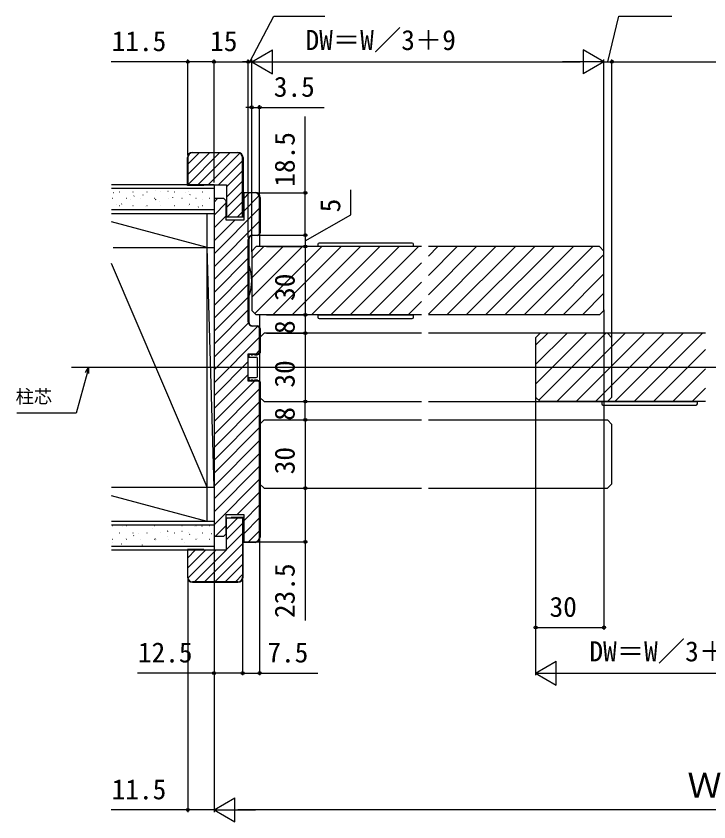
# Model space of a CAD drawing. Units: millimetres, scale not verified. Extents: x -525 to 525, y -783 to 780.
# Drawn here: x -122.7 to 181.1, y 105.9 to 459.1 of the extents above; entities that cross this region are included whole.
import ezdxf
from ezdxf.enums import TextEntityAlignment as Align

# ---------------------------------------------------------------- set-up
doc = ezdxf.new("R2010")
doc.units = ezdxf.units.MM
doc.header["$LTSCALE"] = 4
for name, color, linetype in [('0-4_YKK_12', 2, 'Continuous'), ('0-5_YKK_13', 4, 'Continuous'), ('0-7_YKK_D', 6, 'Continuous'), ('0-9_YSS_K', 3, 'Continuous'), ('0-A_YSS_KE', 3, 'Continuous')]:
    doc.layers.add(name, color=color, linetype=linetype)
doc.styles.add('ＭＳ ゴシック', font='')
doc.styles.get('ＭＳ ゴシック').set_extended_font_data('MS Gothic')

msp = doc.modelspace()

# ---------------------------------------------------------------- linework, layer by layer
at = {"layer": '0-4_YKK_12'}
for p, q in [((-15.861, 364.148), (-15.861, 358.148)), ((-19.361, 356.148), (-17.361, 358.148)), ((-19.361, 352.832), (-14.045, 358.148)), ((-19.361, 344.346), (-5.559, 358.148)), ((-19.361, 335.861), (2.926, 358.148)), ((-17.975, 328.762), (11.411, 358.148)), ((55.139, 358.148), (-17.361, 358.148)), ((-10.103, 328.148), (19.897, 358.148)), ((-1.618, 328.148), (28.382, 358.148)), ((6.867, 328.148), (36.867, 358.148)), ((15.352, 328.148), (45.352, 358.148)), ((23.838, 328.148), (53.838, 358.148)), ((133.138, 358.148), (58.139, 358.148)), ((58.139, 353.964), (62.323, 358.148)), ((58.139, 345.479), (70.808, 358.148)), ((58.139, 336.993), (79.294, 358.148)), ((58.139, 328.508), (87.779, 358.148)), ((66.264, 328.148), (96.264, 358.148)), ((74.749, 328.148), (104.749, 358.148)), ((83.235, 328.148), (113.235, 358.148)), ((91.72, 328.148), (121.72, 358.148)), ((100.205, 328.148), (130.205, 358.148)), ((133.138, 358.148), (135.138, 356.148)), ((-19.361, 356.148), (-19.361, 330.148)), ((108.69, 328.148), (135.138, 354.596)), ((135.138, 330.148), (135.138, 356.148)), ((32.323, 328.148), (55.139, 350.964)), ((117.176, 328.148), (135.138, 346.11)), ((40.808, 328.148), (55.139, 342.479)), ((125.661, 328.148), (135.138, 337.625)), ((49.294, 328.148), (55.139, 333.993)), ((-17.361, 328.148), (-19.361, 330.148)), ((133.138, 328.148), (135.138, 330.148)), ((55.139, 328.148), (-17.361, 328.148)), ((-15.861, 328.148), (-15.861, 322.148)), ((133.138, 328.148), (58.139, 328.148)), ((136.638, 320.148), (58.139, 320.148)), ((105.139, 318.148), (107.139, 320.148)), ((105.139, 314.832), (110.455, 320.148)), ((105.139, 306.346), (118.941, 320.148)), ((105.139, 297.861), (127.426, 320.148)), ((105.139, 318.148), (105.139, 292.148)), ((106.525, 290.762), (135.911, 320.148)), ((179.639, 320.148), (107.139, 320.148)), ((114.397, 290.148), (144.397, 320.148)), ((122.882, 290.148), (152.882, 320.148)), ((131.367, 290.148), (161.367, 320.148)), ((139.852, 290.148), (169.852, 320.148)), ((148.338, 290.148), (178.338, 320.148)), ((156.823, 290.148), (179.639, 312.964)), ((468.221, 305.148), (-98.379, 305.148)), ((165.308, 290.148), (179.639, 304.479)), ((173.794, 290.148), (179.639, 295.993)), ((107.139, 290.148), (105.139, 292.148)), ((179.639, 290.148), (107.139, 290.148)), ((-15.861, 280.148), (-13.861, 282.148)), ((-15.861, 280.148), (-15.861, 254.148)), ((-13.861, 282.148), (55.139, 282.148)), ((58.139, 282.148), (136.638, 282.148)), ((136.638, 282.148), (138.638, 280.148)), ((138.638, 254.148), (138.638, 280.148)), ((-13.861, 252.148), (-15.861, 254.148)), ((-13.861, 252.148), (55.139, 252.148)), ((58.139, 252.148), (136.638, 252.148)), ((136.638, 252.148), (138.638, 254.148))]:
    msp.add_line(p, q, dxfattribs=at)
for points in [[(55.139, 320.148), (-13.861, 320.148), (-15.861, 318.148), (-15.861, 292.148), (-13.861, 290.148), (55.139, 290.148)], [(58.139, 290.148), (136.638, 290.148), (138.638, 292.148), (138.638, 318.148), (136.638, 320.148)]]:
    msp.add_lwpolyline(points, dxfattribs=at)
at = {"layer": '0-5_YKK_13'}
for p, q in [((9.702, 359.179), (9.639, 358.148)), ((51.639, 358.148), (9.639, 358.148)), ((51.077, 359.648), (10.201, 359.648)), ((51.639, 358.148), (51.576, 359.179)), ((-20.861, 349.548), (-20.581, 349.548)), ((-20.861, 349.548), (-20.861, 336.748)), ((-20.581, 336.748), (-20.861, 336.748)), ((9.639, 328.148), (9.702, 327.117)), ((9.639, 328.148), (51.639, 328.148)), ((10.201, 326.648), (51.077, 326.648)), ((51.576, 327.117), (51.639, 328.148)), ((-20.561, 310.648), (-19.561, 311.148)), ((-19.561, 310.648), (-19.561, 311.148)), ((-19.061, 310.648), (-18.061, 311.148)), ((-18.061, 310.648), (-18.061, 311.148)), ((-16.861, 310.898), (-15.861, 310.898)), ((-16.861, 310.648), (-16.861, 310.898)), ((-15.861, 310.898), (-15.861, 299.398)), ((-20.561, 310.648), (-20.561, 309.648)), ((-20.561, 309.648), (-17.361, 309.648)), ((-19.561, 310.648), (-19.061, 310.648)), ((-18.061, 310.648), (-16.861, 310.648)), ((-16.861, 301.148), (-16.861, 309.148)), ((-20.561, 300.648), (-17.361, 300.648)), ((-20.561, 300.648), (-20.561, 299.648)), ((-20.561, 299.648), (-19.561, 299.148)), ((-19.561, 299.148), (-19.561, 299.648)), ((-19.561, 299.648), (-19.061, 299.648)), ((-19.061, 299.648), (-18.061, 299.148)), ((-18.061, 299.148), (-18.061, 299.648)), ((-18.061, 299.648), (-16.861, 299.648)), ((-16.861, 299.398), (-16.861, 299.648)), ((-16.861, 299.398), (-15.861, 299.398)), ((134.139, 290.148), (134.202, 289.117)), ((134.139, 290.148), (176.139, 290.148)), ((176.076, 289.117), (176.139, 290.148)), ((134.701, 288.648), (175.577, 288.648))]:
    msp.add_line(p, q, dxfattribs=at)
for centre, radius, start, end in [((10.201, 359.148), 0.5, 90, 176.5), ((51.077, 359.148), 0.5, 3.5, 90), ((-20.581, 349.248), 0.3, 17.1558, 90), ((-40.341, 343.148), 20.98, 342.8442, 17.1558), ((-20.581, 337.048), 0.3, 270, 342.8442), ((10.201, 327.148), 0.5, 183.5, 270), ((51.077, 327.148), 0.5, 270, 356.5), ((-17.361, 309.148), 0.5, 0, 90), ((-17.361, 301.148), 0.5, 270, 0), ((134.701, 289.148), 0.5, 183.5, 270), ((175.577, 289.148), 0.5, 270, 356.5)]:
    msp.add_arc(centre, radius, start, end, dxfattribs=at)
at = {"layer": '0-7_YKK_D'}
for p, q in [((-19.361, 439.147), (-10.268, 444.397)), ((-10.268, 433.897), (-10.268, 444.397)), ((135.139, 439.147), (126.046, 444.397)), ((126.046, 444.397), (126.046, 433.897)), ((-47.361, 398.148), (-47.361, 440.147)), ((-35.861, 399.148), (-35.861, 440.147)), ((-35.861, 386.148), (-35.861, 440.147)), ((-35.861, 439.147), (-20.861, 439.147)), ((-20.861, 439.147), (-23.411, 439.147)), ((-20.861, 362.148), (-20.861, 440.147)), ((-20.861, 362.148), (-20.861, 440.147)), ((-20.861, 439.147), (-19.361, 439.147)), ((-20.861, 439.147), (-19.361, 439.147)), ((-19.361, 355.848), (-19.361, 440.147)), ((-19.361, 355.848), (-19.361, 440.147)), ((-19.361, 439.147), (-16.811, 439.147)), ((-19.361, 439.147), (-10.268, 433.897)), ((-19.361, 439.147), (-1.174, 439.147)), ((-8.861, 439.147), (124.639, 439.147)), ((135.139, 439.147), (116.952, 439.147)), ((135.139, 439.147), (126.046, 433.897)), ((135.139, 439.147), (132.589, 439.147)), ((135.139, 355.848), (135.139, 440.147)), ((135.139, 355.848), (135.139, 440.147)), ((135.139, 439.147), (138.639, 439.147)), ((135.139, 439.147), (138.639, 439.147)), ((138.639, 317.848), (138.639, 440.147)), ((138.639, 317.848), (138.639, 440.147)), ((138.639, 439.147), (141.189, 439.147)), ((138.639, 439.147), (380.639, 439.147)), ((-19.361, 419.147), (-21.911, 419.147)), ((-19.361, 355.848), (-19.361, 420.147)), ((-19.361, 419.147), (-15.861, 419.147)), ((-15.861, 380.648), (-15.861, 420.147)), ((-15.861, 419.147), (12.466, 419.147)), ((-16.861, 381.648), (5.139, 381.648)), ((-15.861, 363.148), (5.139, 363.148)), ((-15.861, 363.148), (5.139, 363.148)), ((4.139, 363.148), (4.139, 358.148)), ((-12.861, 358.148), (5.139, 358.148)), ((-12.861, 358.148), (5.139, 358.148)), ((4.139, 358.148), (4.139, 328.148)), ((135.139, 330.448), (135.139, 190.147)), ((-12.861, 328.148), (5.139, 328.148)), ((-12.861, 328.148), (5.139, 328.148)), ((4.139, 328.148), (4.139, 320.148)), ((-12.861, 320.148), (5.139, 320.148)), ((-12.861, 320.148), (5.139, 320.148)), ((4.139, 320.148), (4.139, 290.148)), ((-12.861, 290.148), (5.139, 290.148)), ((-12.861, 290.148), (5.139, 290.148)), ((4.139, 282.148), (4.139, 290.148)), ((105.139, 292.448), (105.139, 170.147)), ((105.139, 292.448), (105.139, 190.147)), ((-12.861, 282.148), (5.139, 282.148)), ((-12.861, 282.148), (5.139, 282.148)), ((4.139, 282.148), (4.139, 252.148)), ((-12.861, 252.148), (5.139, 252.148)), ((-12.861, 252.148), (5.139, 252.148)), ((-15.861, 229.648), (-15.861, 170.147)), ((-16.861, 228.648), (5.139, 228.648)), ((-35.861, 225.648), (-35.861, 110.147)), ((-35.861, 225.648), (-35.861, 110.147)), ((-35.861, 225.648), (-35.861, 170.147)), ((-47.361, 212.148), (-47.361, 110.147)), ((-23.361, 212.148), (-23.361, 170.147)), ((-23.361, 212.148), (-23.361, 170.147)), ((105.139, 191.147), (135.139, 191.147)), ((105.139, 171.147), (114.232, 176.397)), ((114.232, 165.897), (114.232, 176.397)), ((105.139, 171.147), (114.232, 165.897)), ((105.139, 171.147), (123.326, 171.147)), ((115.639, 171.147), (249.139, 171.147)), ((-35.861, 111.147), (-26.768, 116.397)), ((-26.768, 105.897), (-26.768, 116.397)), ((-35.861, 111.147), (-26.768, 105.897)), ((-35.861, 111.147), (-17.674, 111.147)), ((390.139, 111.147), (-25.361, 111.147))]:
    msp.add_line(p, q, dxfattribs=at)
for points in [[(-20.111, 439.147), (-9.587, 459.147), (12.686, 459.147)], [(136.889, 439.147), (141.685, 459.147), (164.912, 459.147)], [(-35.861, 439.147), (-47.361, 439.147), (-80.911, 439.147)], [(4.139, 363.148), (4.139, 381.648), (4.139, 415.198)], [(4.139, 360.648), (24.139, 372), (24.139, 382.955)], [(-90.894, 305.148), (-91.554, 302.685), (-96.253, 285.148), (-122.348, 285.148)], [(-92.214, 302.862), (-90.894, 305.148), (-90.894, 302.508)], [(4.139, 252.148), (4.139, 228.648), (4.139, 194.143)], [(-23.361, 171.147), (-35.861, 171.147), (-69.411, 171.147)], [(-23.361, 171.147), (-15.861, 171.147), (9.644, 171.147)], [(-35.861, 111.147), (-47.361, 111.147), (-80.911, 111.147)]]:
    msp.add_lwpolyline(points, dxfattribs=at)
for centre in [(-47.361, 439.147), (-35.861, 439.147), (-35.861, 439.147), (-20.861, 439.147), (-20.861, 439.147), (138.639, 439.147), (138.639, 439.147), (-19.361, 419.147), (-15.861, 419.147), (4.139, 381.648), (4.139, 363.148), (4.139, 363.148), (4.139, 358.148), (4.139, 358.148), (4.139, 328.148), (4.139, 328.148), (4.139, 320.148), (4.139, 320.148), (4.139, 290.148), (4.139, 290.148), (4.139, 282.148), (4.139, 282.148), (4.139, 252.148), (4.139, 252.148), (4.139, 228.648), (105.139, 191.147), (135.139, 191.147), (-35.861, 171.147), (-23.361, 171.147), (-23.361, 171.147), (-15.861, 171.147), (-47.361, 111.147)]:
    msp.add_circle(centre, 0.637, dxfattribs=at)
at = {"layer": '0-9_YSS_K'}
for p, q in [((-47.361, 394.2), (-42.413, 399.148)), ((-47.361, 389.71), (-37.923, 399.148)), ((-47.361, 385.22), (-33.433, 399.148)), ((-42.943, 385.148), (-28.943, 399.148)), ((-38.453, 385.148), (-24.602, 398.999)), ((-33.963, 385.148), (-23.361, 395.75)), ((-30.361, 384.26), (-23.361, 391.26)), ((-35.861, 385.148), (-80.861, 385.148)), ((-35.861, 385.148), (-35.861, 225.148)), ((-30.361, 379.769), (-23.361, 386.769)), ((-80.861, 383.648), (-35.861, 383.648)), ((-80.039, 381.839), (-80.02, 381.846)), ((-77.494, 382.068), (-77.394, 382.068)), ((-71.414, 382.068), (-71.314, 382.068)), ((-65.334, 382.068), (-65.234, 382.068)), ((-61.534, 382.71), (-61.515, 382.717)), ((-59.254, 382.068), (-59.154, 382.068)), ((-56.101, 382.342), (-55.934, 382.452)), ((-53.174, 382.068), (-53.074, 382.068)), ((-48.516, 381.638), (-48.497, 381.645)), ((-47.094, 382.068), (-46.994, 382.068)), ((-41.014, 382.068), (-40.914, 382.068)), ((-30.361, 375.279), (-23.361, 382.279)), ((-20.474, 381.648), (-22.861, 379.261)), ((-80.344, 379.318), (-80.244, 379.318)), ((-74.264, 379.318), (-74.164, 379.318)), ((-72.601, 378.791), (-72.582, 378.798)), ((-71.085, 380.26), (-70.918, 380.37)), ((-68.184, 379.318), (-68.084, 379.318)), ((-67.02, 380.767), (-67.002, 380.774)), ((-62.104, 379.318), (-62.004, 379.318)), ((-61.48, 378.782), (-61.313, 378.892)), ((-56.024, 379.318), (-55.924, 379.318)), ((-54.002, 379.695), (-53.983, 379.702)), ((-49.944, 379.318), (-49.844, 379.318)), ((-46.496, 380.864), (-46.329, 380.974)), ((-43.864, 379.318), (-43.764, 379.318)), ((-40.983, 378.624), (-40.965, 378.63)), ((-37.784, 379.318), (-37.684, 379.318)), ((-34.287, 379.148), (-35.861, 377.574)), ((-16.025, 380.44), (-22.861, 373.604)), ((-78.841, 376.581), (-78.822, 376.588)), ((-77.494, 376.088), (-77.394, 376.088)), ((-76.464, 376.7), (-76.297, 376.81)), ((-71.414, 376.088), (-71.314, 376.088)), ((-65.823, 375.509), (-65.804, 375.516)), ((-65.334, 376.088), (-65.234, 376.088)), ((-59.582, 377.719), (-59.564, 377.726)), ((-59.254, 376.088), (-59.154, 376.088)), ((-53.174, 376.088), (-53.074, 376.088)), ((-47.094, 376.088), (-46.994, 376.088)), ((-46.564, 376.647), (-46.545, 376.654)), ((-42.886, 375.418), (-42.719, 375.528)), ((-41.014, 376.088), (-40.914, 376.088)), ((-30.561, 377.218), (-35.861, 371.918)), ((-15.861, 374.947), (-35.861, 354.947)), ((-30.002, 371.148), (-23.361, 377.789)), ((-35.861, 374.148), (-80.861, 374.148)), ((-80.861, 372.648), (-35.861, 372.648)), ((-52.804, 374.438), (-52.785, 374.444)), ((-38.861, 357.648), (-38.861, 372.648)), ((-30.561, 371.561), (-35.861, 366.261)), ((-25.512, 371.148), (-23.361, 373.299)), ((-38.861, 357.648), (-80.861, 368.902)), ((-26.817, 369.648), (-35.861, 360.604)), ((-15.861, 369.29), (-35.861, 349.29)), ((-80.108, 357.648), (-35.861, 357.648)), ((-38.861, 252.648), (-38.861, 357.648)), ((-35.861, 252.648), (-38.861, 357.648)), ((-20.861, 358.633), (-35.861, 343.633)), ((-38.861, 252.648), (-80.861, 350.648)), ((-20.861, 352.977), (-35.861, 337.977)), ((-20.861, 347.32), (-35.861, 332.32)), ((-20.861, 341.663), (-35.861, 326.663)), ((-20.861, 336.006), (-35.861, 321.006)), ((-20.861, 330.349), (-35.861, 315.349)), ((-20.818, 324.735), (-35.861, 309.692)), ((-16.754, 323.142), (-35.861, 304.035)), ((-15.861, 318.379), (-35.861, 298.379)), ((-15.861, 312.722), (-17.435, 311.148)), ((-20.861, 307.722), (-35.861, 292.722)), ((-20.861, 302.065), (-35.861, 287.065)), ((-18.121, 299.148), (-35.861, 281.408)), ((-15.861, 295.751), (-35.861, 275.751)), ((-15.861, 290.094), (-35.861, 270.094)), ((-15.861, 284.437), (-35.861, 264.437)), ((-15.861, 278.781), (-35.861, 258.781)), ((-15.861, 273.124), (-35.861, 253.124)), ((-15.861, 267.467), (-35.861, 247.467)), ((-15.861, 261.81), (-35.861, 241.81)), ((-15.861, 256.153), (-35.861, 236.153)), ((-80.861, 252.648), (-35.861, 252.648)), ((-38.861, 237.648), (-38.861, 252.648)), ((-38.861, 237.648), (-80.861, 248.902)), ((-15.861, 250.496), (-25.709, 240.648)), ((-15.861, 244.839), (-22.861, 237.839)), ((-35.861, 237.648), (-80.861, 237.648)), ((-30.361, 238.728), (-29.941, 239.148)), ((-30.361, 234.238), (-25.451, 239.148)), ((-30.361, 229.747), (-23.361, 236.747)), ((-15.861, 239.183), (-22.861, 232.183)), ((-80.861, 236.148), (-35.861, 236.148)), ((-80.344, 235.798), (-80.244, 235.798)), ((-75.969, 235.551), (-75.951, 235.557)), ((-74.264, 235.798), (-74.164, 235.798)), ((-68.184, 235.798), (-68.084, 235.798)), ((-62.951, 234.479), (-62.932, 234.485)), ((-62.104, 235.798), (-62.004, 235.798)), ((-56.204, 233.397), (-56.038, 233.508)), ((-56.024, 235.798), (-55.924, 235.798)), ((-49.944, 235.798), (-49.844, 235.798)), ((-49.932, 233.407), (-49.914, 233.414)), ((-44.352, 235.383), (-44.333, 235.39)), ((-43.864, 235.798), (-43.764, 235.798)), ((-41.22, 235.479), (-41.054, 235.59)), ((-37.784, 235.798), (-37.684, 235.798)), ((-30.561, 235.796), (-35.209, 231.148)), ((-15.861, 233.526), (-20.739, 228.648)), ((-80.344, 229.818), (-80.244, 229.818)), ((-77.494, 232.568), (-77.394, 232.568)), ((-74.677, 230.326), (-74.659, 230.333)), ((-74.264, 229.818), (-74.164, 229.818)), ((-71.414, 232.568), (-71.314, 232.568)), ((-71.188, 231.315), (-71.021, 231.426)), ((-69.191, 232.269), (-69.172, 232.276)), ((-68.184, 229.818), (-68.084, 229.818)), ((-65.334, 232.568), (-65.234, 232.568)), ((-62.104, 229.818), (-62.004, 229.818)), ((-61.583, 229.837), (-61.416, 229.948)), ((-59.254, 232.568), (-59.154, 232.568)), ((-56.173, 231.197), (-56.154, 231.204)), ((-56.024, 229.818), (-55.924, 229.818)), ((-53.174, 232.568), (-53.074, 232.568)), ((-49.944, 229.818), (-49.844, 229.818)), ((-47.094, 232.568), (-46.994, 232.568)), ((-46.599, 231.919), (-46.432, 232.03)), ((-43.864, 229.818), (-43.764, 229.818)), ((-43.154, 230.125), (-43.135, 230.132)), ((-41.014, 232.568), (-40.914, 232.568)), ((-37.784, 229.818), (-37.684, 229.818)), ((-36.914, 232.335), (-36.895, 232.342)), ((-30.361, 225.257), (-23.361, 232.257)), ((-35.861, 226.648), (-80.861, 226.648)), ((-80.258, 228.35), (-80.239, 228.357)), ((-76.567, 227.755), (-76.4, 227.866)), ((-67.239, 227.278), (-67.22, 227.285)), ((-61.659, 229.254), (-61.64, 229.261)), ((-48.64, 228.183), (-48.622, 228.189)), ((-39.98, 211.148), (-23.361, 227.767)), ((-80.861, 225.148), (-35.861, 225.148)), ((-47.361, 221.728), (-43.941, 225.148)), ((-47.361, 217.238), (-39.451, 225.148)), ((-47.327, 212.781), (-34.96, 225.148)), ((-44.47, 211.148), (-30.47, 225.148)), ((-35.49, 211.148), (-23.361, 223.277)), ((-31, 211.148), (-23.361, 218.787)), ((-26.51, 211.148), (-23.361, 214.297))]:
    msp.add_line(p, q, dxfattribs=at)
at = {"layer": '0-A_YSS_KE'}
for p, q in [((-45.361, 399.348), (-25.361, 399.348)), ((-25.361, 399.148), (-45.361, 399.148)), ((-15.861, 364.148), (-15.861, 379.648)), ((-15.661, 379.648), (-15.661, 364.148)), ((-20.861, 325.148), (-20.861, 361.148)), ((-20.661, 361.148), (-20.661, 325.148)), ((-18.861, 363.148), (-16.861, 363.148)), ((-16.861, 362.948), (-18.861, 362.948)), ((-18.861, 323.348), (-16.861, 323.348)), ((-16.861, 323.148), (-18.861, 323.148)), ((-25.361, 211.148), (-45.361, 211.148)), ((-45.361, 210.948), (-25.361, 210.948))]:
    msp.add_line(p, q, dxfattribs=at)
for points in [[(-40.361, 385.148), (-40.361, 384.948), (-47.561, 384.948), (-47.561, 397.148)], [(-47.361, 397.148), (-47.361, 385.148), (-30.361, 385.148), (-30.361, 371.148)], [(-30.361, 371.148), (-23.361, 371.148), (-23.361, 397.148)], [(-23.161, 397.148), (-23.161, 370.948), (-28.361, 370.948), (-28.361, 371.148)], [(-17.861, 381.648), (-22.861, 381.648), (-22.861, 374.648), (-22.861, 369.648), (-30.561, 369.648), (-30.561, 378.148), (-31.561, 379.148), (-35.861, 379.148)], [(-22.861, 374.848), (-23.061, 374.848), (-23.061, 381.848), (-17.861, 381.848)], [(-35.861, 379.148), (-35.861, 231.148), (-31.561, 231.148), (-30.561, 232.148), (-30.561, 240.648), (-22.861, 240.648), (-22.861, 235.648), (-22.861, 228.648), (-17.861, 228.648)], [(-15.861, 230.648), (-15.861, 298.648), (-16.361, 299.148), (-20.861, 299.148), (-20.861, 300.148), (-20.861, 310.148), (-20.861, 311.148), (-16.361, 311.148), (-15.861, 311.648), (-15.861, 322.148)], [(-15.661, 322.148), (-15.661, 311.565), (-16.278, 310.948), (-20.661, 310.948), (-20.661, 309.948), (-20.861, 309.948)], [(-20.861, 300.348), (-20.661, 300.348), (-20.661, 299.348), (-16.278, 299.348), (-15.661, 298.731), (-15.661, 230.648)], [(-47.361, 213.148), (-47.361, 225.148), (-30.361, 225.148), (-30.361, 239.148)], [(-30.361, 239.148), (-23.361, 239.148), (-23.361, 213.148)], [(-23.161, 213.148), (-23.161, 239.348), (-28.361, 239.348), (-28.361, 239.148)], [(-17.861, 228.448), (-23.061, 228.448), (-23.061, 235.448), (-22.861, 235.448)], [(-40.361, 225.148), (-40.361, 225.348), (-47.561, 225.348), (-47.561, 213.148)]]:
    msp.add_lwpolyline(points, dxfattribs=at)
for centre, radius, start, end in [((-45.361, 397.148), 2.2, 90, 180), ((-25.361, 397.148), 2.2, 360, 90), ((-45.361, 397.148), 2, 90, 180), ((-25.361, 397.148), 2, 0, 90), ((-17.861, 379.648), 2.2, 0.00001, 89.99999), ((-17.861, 379.648), 2, 0.00001, 89.99999), ((-16.861, 364.148), 1, 270.00001, 359.99999), ((-16.861, 364.148), 1.2, 270.00001, 359.99999), ((-18.861, 361.148), 2, 90.00001, 179.99999), ((-18.861, 361.148), 1.8, 90.00001, 179.99999), ((-18.861, 325.148), 2, 180.00001, 269.99999), ((-18.861, 325.148), 1.8, 180.00001, 269.99999), ((-16.861, 322.148), 1.2, 0.00001, 89.99999), ((-16.861, 322.148), 1, 0.00001, 89.99999), ((-17.861, 230.648), 2, 270.00001, 359.99999), ((-17.861, 230.648), 2.2, 270.00001, 359.99999), ((-45.361, 213.148), 2.2, 180, 270), ((-45.361, 213.148), 2, 180, 270), ((-25.361, 213.148), 2, 270, 0), ((-25.361, 213.148), 2.2, 270, 0)]:
    msp.add_arc(centre, radius, start, end, dxfattribs=at)

# ---------------------------------------------------------------- texts
at = {"layer": '0-7_YKK_D', "style": 'ＭＳ ゴシック'}
for s, height, p in [('11.5', 8.798, (-80.752, 441.147)), ('15', 8.798, (-37.566, 441.147)), ('DW＝W／3＋9', 8.798, (4.264, 441.624)), ('3.5', 8.798, (-9.647, 421.147)), ('柱芯', 5.865, (-122.894, 287.693)), ('30', 8.798, (111.275, 193.147)), ('12.5', 8.798, (-69.252, 173.147)), ('7.5', 8.798, (-12.47, 173.147)), ('DW＝W／3＋9', 8.798, (128.764, 173.624)), ('Ｗ', 11, (171.736, 113.147)), ('11.5', 8.798, (-80.752, 113.147))]:
    msp.add_text(s, height=height, dxfattribs=at).set_placement(p, align=Align.BOTTOM_LEFT)
for s, p in [('18.5', (2.139, 384.357)), ('5', (22.139, 373.114)), ('30', (2.139, 334.284)), ('8', (2.139, 319.784)), ('30', (2.139, 296.284)), ('8', (2.139, 281.784)), ('30', (2.139, 258.284)), ('23.5', (2.139, 195.257))]:
    msp.add_text(s, height=8.798, rotation=90, dxfattribs=at).set_placement(p, align=Align.BOTTOM_LEFT)

doc.saveas('drawing.dxf')
